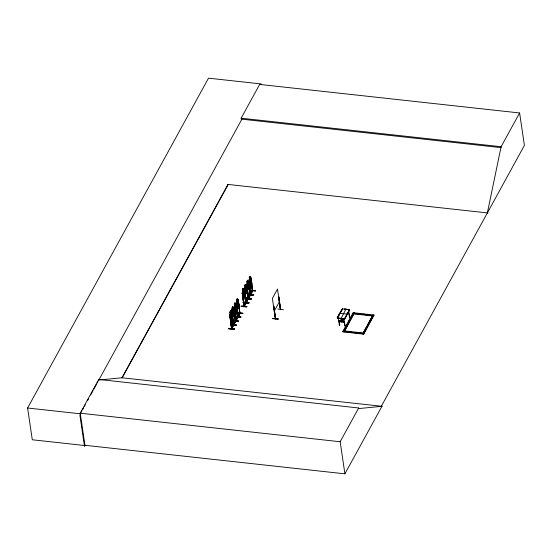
<?xml version="1.0" encoding="UTF-8"?>
<svg xmlns="http://www.w3.org/2000/svg" width="552" height="552" viewBox="0 0 552 552"><rect width="100%" height="100%" fill="white"/><g stroke="black" fill="none" stroke-linecap="round" stroke-linejoin="round"><path stroke-width="0.83" d="M234.365 328.868L234.303 329.33L228.68 328.757L234.386 329.123L228.735 328.337L234.358 328.916M247.972 294.209L248.034 293.747L253.699 294.554L248.055 293.968M253.678 294.54L248.048 294.03M235.373 316.468L240.996 317.069L235.352 316.22M240.955 316.813L235.366 316.496M241.141 306.374C246.213 305.284 251.174 307.912 241.141 306.374L246.827 306.739M241.196 305.974L246.847 306.781M236.215 325.604L230.55 324.804L236.215 325.604L230.674 324.852L236.422 325.273L230.791 324.397L236.38 325.004L236.311 325.466L230.598 324.99L236.228 325.528M233.034 320.339L238.671 321.167L232.972 320.74M236.373 325.011L230.784 324.438M238.561 321.354L232.978 320.698M238.643 321.126L233.047 320.574M243.446 301.923L249.076 302.8L243.384 302.33M245.626 298.266C250.684 297.197 255.638 299.839 245.626 298.28L251.215 298.86M245.688 297.866L251.27 298.48M238.719 304.814L239.975 313.653L237.96 299.467L237.429 308.471L238.912 305.76L238.899 303.814M250.96 280.664L251.277 285.405L250.725 286.481L249.814 282.9L249.283 277.304L249.573 278.87M275.42 318.2L275.586 318.387M273.716 306.16L275.614 318.877L273.799 306.001M280.444 309.644L278.663 296.762L280.533 309.465M251.056 294.223L249.104 279.657L251.022 294.285L252.761 290.324L252.34 290.6M250.139 287.64C254.286 286.129 249.2 273.916 251.319 280.085M238.05 316.262L238.533 316.42L238.326 316.779L236.422 302.151M237.436 317.186L237.829 316.896L237.919 317.434L235.973 320.871L234.013 307.147L234.986 302.834L235.159 304.387L235.642 303.559L234.048 307.174L235.097 312.48M243.308 290.007L243.791 289.179L242.218 292.795M248.759 297.625C247.855 297.5 249.166 298.045 248.628 298.397L246.64 284.694L248.297 281.085L249.235 287.378L247.744 290.083L249.235 287.378M272.674 318.545L278.243 318.904M278.263 319.166L272.633 318.656L272.647 318.304M231.495 321.678L231.178 322.43L230.826 322.285L229.811 314.24L231.688 328.875L231.626 327.998M230.626 320.05L229.804 315.799L231.495 328.854L231.716 328.343M231.812 328.095L231.598 328.53M233.041 325.176L233.53 324.955M233.082 325.708L232.123 318.904M233.51 324.873L233.303 325.245M231.757 328.806L233.503 325.349M250.808 294.237L252.602 290.745M251.112 293.512L251.215 293.926M252.823 290.787L252.595 291.152L252.505 290.814M238.119 316.731L239.961 313.253L238.222 315.944M239.92 313.274L238.554 305.132M238.457 316.013L238.291 316.255C238.257 318.532 240.858 311.583 239.996 313.246M243.963 306.401L245.84 302.958L244.129 306.091M244.274 305.718L243.88 306.015M245.564 302.882L245.771 302.496M246.026 303.055L244.039 289.317L244.743 295.472L244.715 293.519M251.574 284.825L251.615 287.502L251.036 288.565L250.863 287.012L250.408 287.84M230.274 313.453L229.984 311.887L230.515 317.483L231.433 321.064L231.985 319.981L231.661 315.247L230.577 310.728L230.812 312.294M233.655 324.134L233.427 324.445L233.965 324.61L232.04 311.914L231.674 312.211M233.551 324.914L231.799 313.06M235.18 321.312L235.387 320.974M235.78 320.802L237.684 317.372L236.139 320.153M236.104 320.098L235.683 320.374L236.201 320.56L234.096 307.795L235.759 320.774M237.898 317.359L235.58 303.621M246.516 301.696L246.088 301.999L248.11 298.963M247.807 298.88L247.945 298.57M246.972 289.531L246.923 291.47L245.433 294.181L246.985 291.477L246.289 285.322L248.089 299.377L246.42 289.158M248.269 298.549L248.055 298.908M248.372 297.838L250.518 294.444L250.077 294.789M248.655 282.217L250.339 295.272L250.58 294.913L248.697 298.328M487.368 212.906L501.092 146.728L519.611 112.967L259.661 84.421L241.148 118.19L241.279 119.115L501.23 147.653M232.751 306.843L232.054 307.988L232.137 310.672L233.068 314.26L233.793 311.362L232.689 306.836L232.978 308.409M234.628 305.47L234.386 306.574L235.318 310.162L236.042 307.257L235 302.744L234.303 303.89L234.538 305.449M243.142 288.454L242.549 289.531L242.542 292.194L243.473 295.782L244.191 292.877L243.094 288.358L243.322 289.917M245.343 284.363L244.715 285.515L244.791 288.199L245.723 291.787L246.447 288.882L245.405 284.37L244.743 285.529M247.655 280.271L246.992 281.43L247.041 284.094L247.972 287.689L248.697 284.784L247.593 280.264L247.827 281.824M343.896 321.402L343.896 321.747L341.895 319.649L339.087 320.871L339.128 321.602L344.02 322.14L343.937 321.471M342.095 318.711L341.923 319.905L342.192 318.877M231.447 328.357L233.303 325.328L231.474 328.778M238.078 316.751L236.415 303.71L238.498 316.441M239.713 313.17L239.927 312.784M239.761 313.557L239.734 313.136M243.853 305.967L243.929 306.394M245.585 302.848L245.971 302.517L245.757 302.903M237.463 317.683L236.56 309.748M344.772 318.821L337.348 318.18M339.37 325.294L339.777 325.273L339.37 325.328L338.321 318.214M349.161 309.555L349.485 309.775L344.724 318.469L343.523 318.821M343.93 318.732L344.972 325.811C343.917 320.056 344.993 321.975 339.087 320.871M349.54 309.865L344.579 318.808L337.41 318.152L342.495 308.872M349.568 310.307L349.209 309.907M348.685 313.646C348.277 311.411 350.154 318.435 349.23 317.4M230.198 316.158L231.564 313.412L232.019 314.668M230.26 316.165L231.619 313.501L231.957 314.661M249.497 281.575L250.925 278.836M231.723 322.175L232.075 321.478L231.799 322.692M231.73 323.237L232.378 322.085L232.282 319.408L230.936 312.908L230.384 313.991L230.708 318.725L231.792 323.244L231.571 321.588M251.015 287.592L251.374 286.895L251.098 288.109M251.788 285.149L251.381 285.936L251.677 287.502L251.022 288.655L250.001 284.142L249.677 279.409L250.228 278.325L252.595 291.152M229.984 311.887L230.639 310.735M229.825 314.274L231.543 311.694L233.33 325.728L233.22 324.9M249.283 277.304L249.939 276.152L251.112 280.954M229.998 315.813L229.639 316.117M231.605 312.68L231.819 315.537M249.124 279.692L250.843 277.111L251.933 284.245M251.139 293.512L250.794 294.271L248.931 281.534L249.29 281.23L249.131 281.554M230.384 319.36L230.798 320.56L232.171 317.814L232.102 315.882M249.635 284.728L250.09 285.977L251.464 283.231L251.401 281.299M228.68 328.792L228.742 328.33M233.054 325.39L231.84 328.15M250.691 290.559L255.597 290.814M280.685 309.631L278.857 296.783M277.891 309.037L283.438 309.7M280.402 309.603L277.518 289.048L272.377 298.418L275.351 318.842L275.724 318.711M236.615 299.798L237.298 298.653L238.333 303.165L237.629 306.07L237.132 305.401C236.208 304.117 237.567 295.762 236.442 302.185M237.222 299.198L236.925 300.412L237.298 299.715M236.504 302.192L237.933 299.536M236.608 303.731L236.242 304.028M243.97 306.436L242.266 293.416L244.37 306.181M242.459 293.436L242.093 293.733M243.97 290.628L244.143 290.311L243.777 290.607L245.895 303.296M237.008 307.229L237.408 308.471L238.843 305.732L238.85 303.807L238.871 305.76M243.142 302.668L248.842 303.069L243.232 302.462M244.212 306.463L242.224 292.774L244.143 306.498L246.033 303.027M248.828 303.048L243.149 302.599M85.174 445.319L84.525 446.506L79.874 415.014M519.611 112.967L524.4 145.383L381.335 406.237L381.943 406.306L358.772 408.577L358.69 407.983L98.739 379.445L80.219 413.207L84.994 445.561L32.292 439.772L27.6 408.018L208.504 78.163L261.213 83.952M81.13 412.303L81.951 410.798M82.779 409.301L83.6 407.797M84.421 406.3L85.243 404.795M87.713 400.297L88.534 398.799M90.597 395.046L93.067 390.54M93.888 389.043L96.358 384.537M97.18 383.04L98.001 381.542M228.024 184.437L121.992 377.768L98.822 380.038L241.893 119.184M122.158 377.803L228.204 184.444M232.144 308.009L232.737 306.933M234.917 303.289L234.614 304.497L234.993 303.807M242.335 291.87L242.459 289.51L243.156 288.365M247.255 282.983L246.958 281.416L247.593 280.264M245.323 284.915L245.026 286.129L245.405 285.432M231.874 310.376L232.316 309.568L232.116 307.995M232.909 308.492L233.392 307.664L231.937 310.383M234.29 307.816L233.924 308.113M236.001 304.69L237.753 317.676M246.206 302.441L244.501 289.42L246.413 302.496L248.303 298.984M250.291 294.402L248.407 298.363L246.751 285.322L248.835 298.059M244.695 289.441L244.329 289.738M246.406 286.315L248.089 299.377M246.944 285.343L246.578 285.639M232.792 316.572L234.331 313.95L233.33 307.657M235.042 312.473L236.491 309.817L236.566 307.899L235.58 303.552M234.303 313.929C231.743 324.334 231.84 302.945 231.737 311.266L233.724 324.976L233.689 324.507M236.504 307.899L236.58 309.851L235.09 312.563L234.628 311.307M243.19 298.094L244.646 295.437M243.184 298.177L242.756 296.976L243.26 298.183L244.708 295.444M245.509 298.453L251.098 299.067M235.6 321.078L235.366 321.388L235.58 320.995M233.744 324.562L235.366 321.009M237.85 316.972L237.636 317.365M248.6 297.659L250.097 294.92M233.634 307.795L235.676 321.485L233.793 324.907M248.552 298.052L248.345 297.832M238.457 321.561L232.868 320.947L238.305 321.492M235.807 317.131L240.693 317.441M274.254 311.121L279.395 301.751M337.327 318L339.708 313.66M340.101 312.936L342.523 309.044M337.748 317.455L339.652 313.308L347.104 314.123L347.18 314.654M340.529 312.384L342.116 309.486M342.895 331.455L353.176 312.708L373.952 315.013L363.733 334.16L342.951 331.855L342.895 331.455L363.671 333.76L373.952 315.013M342.951 331.855L347.477 323.603M348.298 322.106L352.825 313.853M353.908 313.978L344.041 331.973L354.26 312.825L354.322 313.225L353.176 312.708M362.602 333.622L362.664 334.015L372.883 314.875L372.924 315.289L374.014 315.413M363.057 333.291L366.756 326.542M367.577 325.038L372.517 316.041M84.96 445.291L344.903 473.837L340.17 441.745L358.69 407.983M344.903 473.837L381.97 406.258L381.356 406.189M245.771 302.986L245.674 302.558M338.7 318.256L338.376 318.297M246.351 302.13L246.523 301.647M246.406 301.972L248.089 298.998L246.544 301.778M251.119 293.436L250.987 293.761M250.387 295.23L249.042 287.592M246.33 285.391L245.985 285.184L244.391 288.793L246.447 302.427M275.413 318.697L273.606 305.98M342.185 309.403L342.55 309.223M339.149 321.595L344.103 321.995M250.905 293.457L250.987 294.292M246.33 301.627L246.378 302.503M339.149 320.981L341.923 319.753M233.317 325.701L232.068 317.234M245.875 303.324L244.653 296.534M237.636 317.248L237.829 316.896M250.36 294.865L250.435 295.21M347.125 312.818L348.602 312.818M248.931 281.534L249.532 281.554M250.18 287.709L250.47 287.847M249.973 290.269L255.61 290.828M250.691 290.469L255.514 290.932M251.139 293.567L252.354 290.807L252.795 290.814L250.767 277.166M230.177 316.13L230.267 318.09M228.749 328.612L234.407 329.13M238.098 300.578L239.975 313.653M243.108 302.399L248.717 302.993M236.311 303.076L236.925 307.264M237.25 312.694L242.997 313.357L237.291 312.963M237.291 312.867L242.852 313.288M272.647 318.338L278.236 318.939M241.148 118.19L501.092 146.728M227.417 184.368L487.975 212.975M248.297 281.085L250.573 294.961M246.64 284.694L247.744 290.083M242.673 291.256L244.729 294.989M248.469 294.561L253.271 295.099L248.462 294.651M344.386 309.03L347.567 309.375M344.413 309.203L346 309.382L345.952 309.023L340.888 318.932M245.378 298.404L251.112 299.087M251.015 299.205L245.426 298.591M357.71 313.598L359.4 313.784M362.788 314.157L364.479 314.336M367.867 314.709L369.557 314.895M347.132 313.322L348.76 313.501M243.453 302.199L249.076 302.8M343.993 318.752L337.251 317.828M233.558 308.768L235.435 321.85L235.469 321.319M343.965 321.747L339.114 320.898L339.777 325.238M235.773 316.855L240.61 317.579L235.028 316.958M235.104 316.827L240.707 317.455M362.974 332.939L344.358 330.889L344.413 331.29L346.104 331.476M349.492 331.849L351.182 332.035M354.57 332.407L356.268 332.587M359.649 332.959L361.346 333.146M233.565 321.14L238.354 321.664M235.628 321.492L235.193 321.499L233.889 324.252M121.385 377.699L381.943 406.306M80.219 413.207L340.17 441.745M27.6 408.018L80.309 413.8M349.181 309.727L349.561 309.948M243.729 289.172L244.081 289.386M238.83 303.841L238.229 299.612L237.871 299.46L237.457 300.302L237.222 298.735M237.871 299.529L238.216 299.674M230.839 322.223L231.178 322.43L232.654 318.808L232.088 320.519L232.288 322.064M233.482 325.383L233.441 324.41M231.874 328.516L230.874 321.74M343.917 321.526L341.86 319.649M349.533 309.775L342.205 308.796L337.272 317.648L337.375 318.442L344.634 319.159L349.54 310.045M344.979 325.846L344.572 325.901M247.344 288.841L247.751 290.007M245.033 292.933L245.495 294.188M236.946 307.222L237.346 308.464M249.697 284.735L250.09 285.977M230.343 319.311L230.798 320.56M363.671 333.76L363.733 334.16M348.705 311.024L349.637 317.317M250.829 278.926L251.208 281.465M251.457 283.162L252.692 291.09M251.415 284.328L252.402 291.139M248.579 297.521L248.724 298.335M246.468 287.992L248.186 299.308M247.813 298.811L247.896 299.356M245.329 284.452L245.564 286.019M238.222 301.426L238.471 303.117M235.932 305.518L236.311 308.057M236.263 309.223L237.491 317.724M234.138 314.171L235.242 321.83M231.481 311.687L232.633 318.828M98.739 379.445L98.822 380.038M349.506 309.596L349.595 310.217M249.476 281.554L249.559 283.507M231.288 321.326L231.585 319.09L232.102 319.905L232.282 319.567L231.654 318.511L231.764 315.889L231.474 318.414L230.929 317.538L230.743 317.89L231.405 318.973L231.288 321.326M250.58 286.743L250.884 284.508L251.401 285.322L251.581 284.991L250.946 283.928L251.022 281.341L250.774 283.832L250.222 282.955L250.035 283.307L250.705 284.397L250.58 286.743M245.716 298.039L251.326 298.694L245.709 298.073M231.371 315.82L230.819 316.896L231.364 315.827M231.55 317.069L230.998 318.145L231.55 317.076M250.663 281.237L250.111 282.313L250.663 281.244M250.849 282.486L250.297 283.562L250.849 282.493M230.57 311.28L230.287 312.494L230.57 311.28M249.863 276.697L249.587 277.911L249.863 276.697M237.595 300.826L237.015 301.903L237.443 304.821L238.022 303.745L237.629 300.826M232.668 307.388L232.364 308.602L232.668 307.388M243.073 288.91L242.77 290.117L243.073 288.91M247.572 280.809L247.275 282.024L247.572 280.809M233.047 309.017L232.454 310.093L232.889 313.012L233.475 311.935L233.047 309.017M235.297 304.918L234.703 305.994L235.138 308.913L235.725 307.837L235.297 304.918M243.446 290.538L242.859 291.615L243.287 294.533L243.88 293.457L243.446 290.538M245.702 286.543L245.109 287.62L245.543 290.538L246.13 289.462L245.702 286.543M247.952 282.445L247.358 283.521L247.793 286.44L248.379 285.363L247.952 282.445M247.758 294.354L253.347 294.968L247.758 294.354M341.598 321.326L341.578 321.871L341.598 321.326M372.51 315.558L353.887 313.508L353.949 313.909L372.572 315.951L372.51 315.558"/></g></svg>
